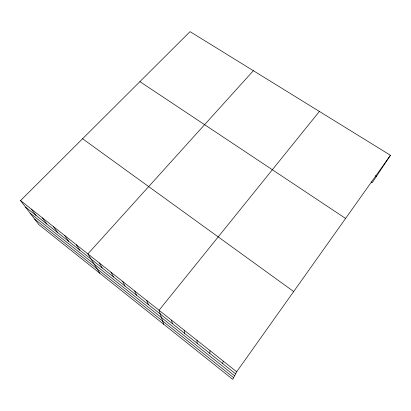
<?xml version="1.0" encoding="UTF-8"?>
<svg xmlns="http://www.w3.org/2000/svg" width="411" height="411" viewBox="0 0 411 411"><rect width="100%" height="100%" fill="white"/><g stroke="black" fill="none" stroke-linecap="round" stroke-linejoin="round"><path stroke-width="0.62" d="M209.78 353.337L210.026 350.66M222.598 363.514L223.255 361.135M390.45 155.286L236.685 371.775L232.739 379.363L38.829 224.591L20.55 200.568L190.062 31.637L390.45 155.286L372.253 182.638L371.21 181.97M319.383 111.432L159.036 310.269L163.696 324.253M253.356 70.697L87.887 253.906L99.822 273.269M375.356 175.687L376.425 176.365M139.899 81.63L345.589 218.447M82.585 138.748L293.675 291.538M20.55 200.568L236.685 371.775M25.482 207.052L235.611 373.846M30.121 213.15L234.604 375.772M34.652 219.104L233.633 377.647M31.385 209.148L36.055 215.441M42.369 217.851L46.767 223.944M53.507 226.677L57.627 232.564M64.804 235.626L68.637 241.303M76.266 244.699L79.801 250.165M99.328 262.973L102.257 267.993M110.934 272.164L113.544 276.952M122.704 281.484L124.995 286.041M134.638 290.942L136.601 295.252M146.753 300.533L148.366 304.592M171.505 320.143L172.409 323.673M184.159 330.167L184.688 333.424M196.997 340.334L197.141 343.308"/></g></svg>
